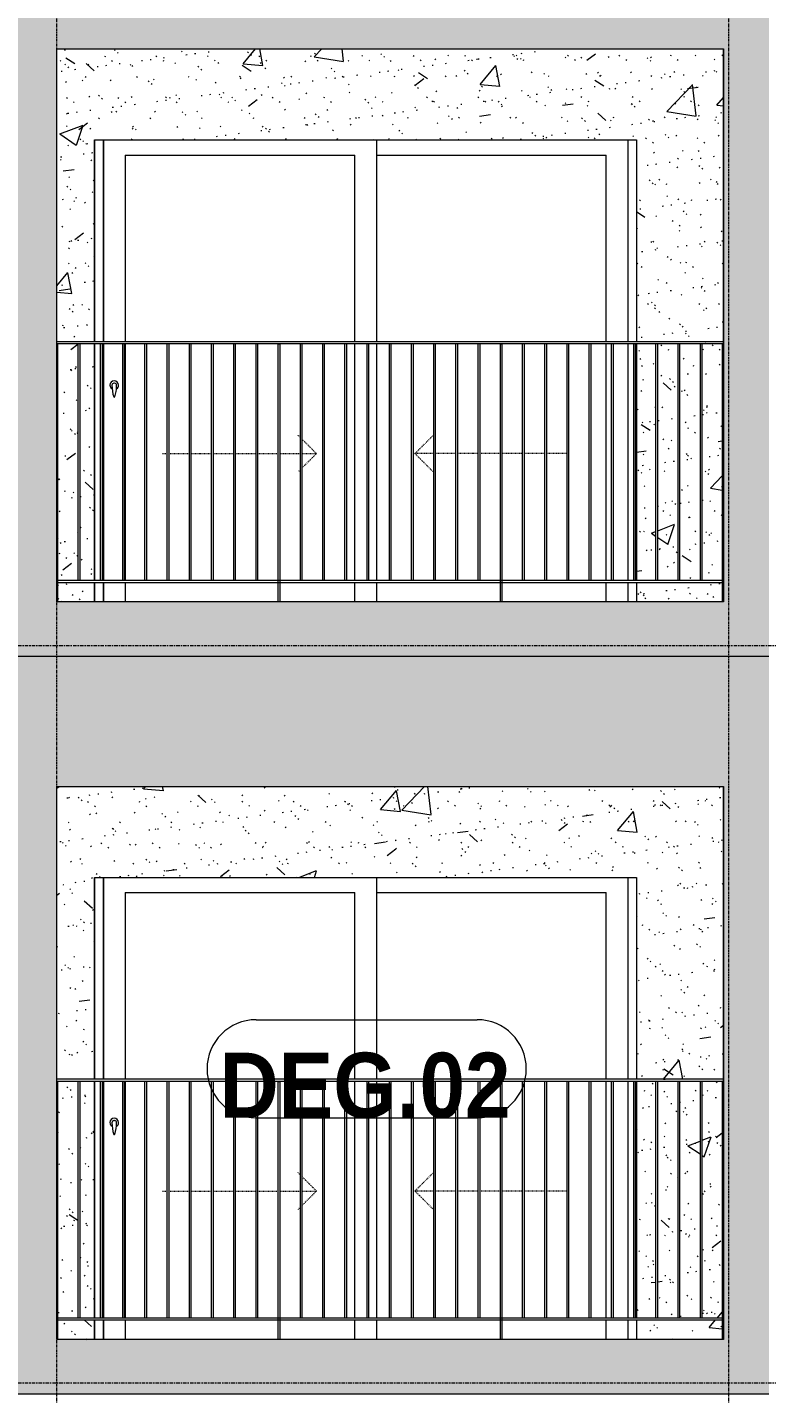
# Model space of a CAD drawing. Header units: millimetres. Extents: x 1240 to 198004, y -7796 to 35300.
# Drawn here: x 123128 to 126539, y 8950 to 15249 of the extents above; entities that cross this region are included whole.
import ezdxf

# ---------------------------------------------------------------- set-up
doc = ezdxf.new("R2010")
doc.units = ezdxf.units.MM
for name, pattern in [('Centre', [31.75, 6.35, -4.7625, 15.875, -4.7625]), ('Dash', [6, 3, -3]), ('Grid Line', [22.225, 12.7, -3.175, 3.175, -3.175])]:
    doc.linetypes.add(name, pattern=pattern)
for name, color, linetype, lineweight in [('0-2', 50, 'Continuous', 5), ('A-DOOR', 31, 'Continuous', 9), ('A-DOOR-FRAM', 31, 'Continuous', 9), ('A-DOOR-HDLN', 31, 'Dash', 18), ('A-DOOR-IDEN', 31, 'Continuous', 9), ('A-FLOR-HRAL', 11, 'Continuous', 9), ('A-FLOR-LEVL-2', 51, 'Centre', 9), ('A-WALL', 113, 'Continuous', 9), ('A-WALL-PATT-2', 9, 'Continuous', 9), ('A-WALL-PATT-3', 111, 'Continuous', 5), ('A-WALL-PATT-4', 111, 'Continuous', 9), ('I-WALL-1', 7, 'Continuous', 9), ('S-COLS-1', 7, 'Continuous', 9), ('S-GRID-1', 1, 'Grid Line', 9)]:
    doc.layers.add(name, color=color, linetype=linetype, lineweight=lineweight)
doc.styles.add('Arial_B_2', font='arialbd.ttf', dxfattribs={"width": 0.9, "height": 300})
pattern_1 = [(50, (0, 0), (1093.104, -95.634), [114.3, -1257.3]), (355, (0, 0), (-211.457, 1146.341), [91.44, -1005.84]), (100.451, (91.1, -8), (881.656, 1050.7), [97.14, -1068.54]), (46.184, (0, 304.8), (1626.475, -252.257), [171.45, -1885.95]), (96.636, (135.5, 283.8), (1424.416, 1484.565), [145.71, -1602.81]), (351.184, (0, 304.8), (1424.43, 1484.55), [137.16, -1508.76]), (21, (152.4, 228.6), (909.686, -613.591), [114.3, -1257.3]), (326, (152.4, 228.6), (370.812, 1105.129), [91.44, -1005.84]), (71.451, (228.2, 177.5), (1280.503, 491.528), [97.14, -1068.54]), (37.5, (0, 0), (18.5313, 507.3303), [50.292, -943.356, 50.292, -970.788, -1009.65]), (37.5, (0, 0), (18.5313, 507.3303), [-2014.728, 50.292, -959.358]), (7.5, (0, 0), (400.9178, 601.0836), [50.292, -531.876, 50.292, -920.496, -384.81]), (7.5, (0, 0), (400.9178, 601.0836), [-1552.956, 50.292, -334.518]), (327.5, (-339.85, 0), (813.5452, -34.3737), [50.292, -330.708, 50.292, -1138.428, -1577.34]), (327.5, (-339.85, 0), (813.5452, -34.3737), [-1569.72, 50.292, -1527.048]), (317.5, (-492.25, 0), (888.7755, 152.56), [50.292, -445.008, 50.292, -739.14, -1120.14]), (317.5, (-492.25, 0), (888.7755, 152.56), [-1284.732, 50.292, -1069.848])]
pattern_2 = [(37.5, (0, 0), (-4.79953, 146.8239), [5.029, -110.795, 5.029, -124.511, -123.825]), (37.5, (0, 0), (-4.79953, 146.8239), [-245.364, 5.029, -118.796]), (7.5, (0, 0), (134.85743, 215.0472), [5.029, -57.455, 5.029, -99.365, -40.005]), (7.5, (0, 0), (134.85743, 215.0472), [-166.878, 5.029, -34.976]), (327.5, (-93.73, 0), (237.29776, 0.4316), [5.029, -33.071, 5.029, -132.131, -179.07]), (327.5, (-93.73, 0), (237.29776, 0.4316), [-175.26, 5.029, -174.041]), (317.5, (-93.73, 0), (229.06706, 66.8792), [5.029, -14.021, 5.029, -84.887, -102.87]), (317.5, (-93.73, 0), (229.06706, 66.8792), [-108.966, 5.029, -97.841])]

# ---------------------------------------------------------------- blocks, each defined once
blk = doc.blocks.new('NCV_TKTC_KET CAU_rvt-2-TKCS_MẶT ĐỨNG NỘI KHU 2')
at = {"layer": 'S-COLS-1'}
for p, q in [((-69961.9, 12600), (-69961.9, 15150)), ((-69961.9, 9200), (-69961.9, 11750))]:
    blk.add_line(p, q, dxfattribs=at)
blk = doc.blocks.new('NCV_TKTC_TANG 3 - 4_rvt-3-TKCS_MẶT ĐỨNG NỘI KHU 2')
at = {"layer": 'A-WALL-PATT-2'}
h = blk.add_hatch(dxfattribs=at)
h.set_pattern_fill('FP_40', color=256, style=0, pattern_type=2)
h.set_pattern_definition(pattern_1)
h.paths.add_polyline_path([(-72862.4, 12600), (-72862.4, 12690), (-73031.9, 12690), (-73031.9, 12600)])
h.paths.add_polyline_path([(-70362.4, 12600), (-69966.9, 12600), (-69966.9, 12690), (-70362.4, 12690)])
h.paths.add_polyline_path([(-70059.4, 12700), (-69966.9, 12700), (-69966.9, 13790), (-70059.4, 13790), (-70059.4, 12722.2)])
h.paths.add_polyline_path([(-70274.4, 12700), (-70274.4, 13790), (-70362.4, 13790), (-70362.4, 12700)])
h.paths.add_polyline_path([(-73031.9, 12700), (-72939.4, 12700), (-72939.4, 13790), (-73031.9, 13790), (-73031.9, 13286.7)])
h.paths.add_polyline_path([(-70244.9, 12700), (-70171.9, 12700), (-70171.9, 13790), (-70264.4, 13790), (-70264.4, 12700)])
h.paths.add_polyline_path([(-72862.4, 12700), (-72862.4, 13790), (-72929.4, 13790), (-72929.4, 12700), (-72896.9, 12700)])
h.paths.add_polyline_path([(-70069.4, 12700), (-70069.4, 13790), (-70161.9, 13790), (-70161.9, 12700)])
h.paths.add_polyline_path([(-70244.9, 13800), (-69961.9, 13800), (-69961.9, 15150), (-73036.9, 15150), (-73036.9, 13800), (-72862.4, 13800), (-72862.4, 14730), (-70362.4, 14730), (-70362.4, 13800)])
h = blk.add_hatch(dxfattribs=at)
h.set_pattern_fill('FP_41', color=256, style=0, pattern_type=2)
h.set_pattern_definition(pattern_2)
h.paths.add_polyline_path([(-72862.4, 12600), (-72862.4, 12690), (-73031.9, 12690), (-73031.9, 12600)])
h.paths.add_polyline_path([(-70362.4, 12600), (-69966.9, 12600), (-69966.9, 12690), (-70362.4, 12690)])
h.paths.add_polyline_path([(-70059.4, 12700), (-69966.9, 12700), (-69966.9, 13790), (-70059.4, 13790), (-70059.4, 12722.2)])
h.paths.add_polyline_path([(-70274.4, 12700), (-70274.4, 13790), (-70362.4, 13790), (-70362.4, 12700)])
h.paths.add_polyline_path([(-73031.9, 12700), (-72939.4, 12700), (-72939.4, 13790), (-73031.9, 13790), (-73031.9, 13286.7)])
h.paths.add_polyline_path([(-70244.9, 12700), (-70171.9, 12700), (-70171.9, 13790), (-70264.4, 13790), (-70264.4, 12700)])
h.paths.add_polyline_path([(-72862.4, 12700), (-72862.4, 13790), (-72929.4, 13790), (-72929.4, 12700), (-72896.9, 12700)])
h.paths.add_polyline_path([(-70069.4, 12700), (-70069.4, 13790), (-70161.9, 13790), (-70161.9, 12700)])
h.paths.add_polyline_path([(-70244.9, 13800), (-69961.9, 13800), (-69961.9, 15150), (-73036.9, 15150), (-73036.9, 13800), (-72862.4, 13800), (-72862.4, 14730), (-70362.4, 14730), (-70362.4, 13800)])
at = {"layer": 'I-WALL-1'}
for p, q in [((-72862.4, 13800), (-72862.4, 14730)), ((-72862.4, 14730), (-70362.4, 14730)), ((-70362.4, 14730), (-70362.4, 13800)), ((-72862.4, 12700), (-72862.4, 13790)), ((-70362.4, 13790), (-70362.4, 12700)), ((-72862.4, 12600), (-72862.4, 12690)), ((-70362.4, 12690), (-70362.4, 12600))]:
    blk.add_line(p, q, dxfattribs=at)
blk = doc.blocks.new('NCV_TKTC_TANG 3 - 4_rvt-4-TKCS_MẶT ĐỨNG NỘI KHU 2')
at = {"layer": 'A-WALL-PATT-2'}
h = blk.add_hatch(dxfattribs=at)
h.set_pattern_fill('FP_40', color=256, style=0, pattern_type=2)
h.set_pattern_definition(pattern_1)
h.paths.add_polyline_path([(-72862.4, 9200), (-72862.4, 9290), (-73031.9, 9290), (-73031.9, 9200)])
h.paths.add_polyline_path([(-70362.4, 9200), (-69966.9, 9200), (-69966.9, 9290), (-70362.4, 9290)])
h.paths.add_polyline_path([(-72862.4, 9300), (-72862.4, 10390), (-72929.4, 10390), (-72929.4, 9300), (-72896.9, 9300)])
h.paths.add_polyline_path([(-70264.4, 9300), (-70171.9, 9300), (-70171.9, 10390), (-70264.4, 10390), (-70264.4, 9578.6)])
h.paths.add_polyline_path([(-70041.7, 9300), (-69966.9, 9300), (-69966.9, 10390), (-70059.4, 10390), (-70059.4, 9300)])
h.paths.add_polyline_path([(-70274.4, 9300), (-70274.4, 10390), (-70362.4, 10390), (-70362.4, 9300)])
h.paths.add_polyline_path([(-73031.9, 9300), (-72939.4, 9300), (-72939.4, 10390), (-73031.9, 10390), (-73031.9, 9885.1)])
h.paths.add_polyline_path([(-70069.4, 9300), (-70069.4, 10390), (-70161.9, 10390), (-70161.9, 9300)])
h.paths.add_polyline_path([(-73011.1, 10400), (-72862.4, 10400), (-72862.4, 11330), (-70362.4, 11330), (-70362.4, 10400), (-69961.9, 10400), (-69961.9, 11750), (-73036.9, 11750), (-73036.9, 10400)])
h = blk.add_hatch(dxfattribs=at)
h.set_pattern_fill('FP_41', color=256, style=0, pattern_type=2)
h.set_pattern_definition(pattern_2)
h.paths.add_polyline_path([(-72862.4, 9200), (-72862.4, 9290), (-73031.9, 9290), (-73031.9, 9200)])
h.paths.add_polyline_path([(-70362.4, 9200), (-69966.9, 9200), (-69966.9, 9290), (-70362.4, 9290)])
h.paths.add_polyline_path([(-72862.4, 9300), (-72862.4, 10390), (-72929.4, 10390), (-72929.4, 9300), (-72896.9, 9300)])
h.paths.add_polyline_path([(-70264.4, 9300), (-70171.9, 9300), (-70171.9, 10390), (-70264.4, 10390), (-70264.4, 9578.6)])
h.paths.add_polyline_path([(-70041.7, 9300), (-69966.9, 9300), (-69966.9, 10390), (-70059.4, 10390), (-70059.4, 9300)])
h.paths.add_polyline_path([(-70274.4, 9300), (-70274.4, 10390), (-70362.4, 10390), (-70362.4, 9300)])
h.paths.add_polyline_path([(-73031.9, 9300), (-72939.4, 9300), (-72939.4, 10390), (-73031.9, 10390), (-73031.9, 9885.1)])
h.paths.add_polyline_path([(-70069.4, 9300), (-70069.4, 10390), (-70161.9, 10390), (-70161.9, 9300)])
h.paths.add_polyline_path([(-73011.1, 10400), (-72862.4, 10400), (-72862.4, 11330), (-70362.4, 11330), (-70362.4, 10400), (-69961.9, 10400), (-69961.9, 11750), (-73036.9, 11750), (-73036.9, 10400)])
at = {"layer": 'I-WALL-1'}
for p, q in [((-72862.4, 10400), (-72862.4, 11330)), ((-72862.4, 11330), (-70362.4, 11330)), ((-70362.4, 11330), (-70362.4, 10400)), ((-72862.4, 9300), (-72862.4, 10390)), ((-70362.4, 10390), (-70362.4, 9300)), ((-72862.4, 9200), (-72862.4, 9290)), ((-70362.4, 9290), (-70362.4, 9200))]:
    blk.add_line(p, q, dxfattribs=at)
blk = doc.blocks.new('Railing - 10mm-1251313-TKCS_MẶT ĐỨNG NỘI KHU 2')
at = {"layer": 'A-FLOR-HRAL'}
for p, q in [((-61821, 6990), (-61821, 5900)), ((-61811, 5900), (-61811, 6990))]:
    blk.add_line(p, q, dxfattribs=at)
blk = doc.blocks.new('Railing - 50 x 10mm-1251315-TKCS_MẶT ĐỨNG NỘI KHU 2')
at = {"layer": 'A-FLOR-HRAL'}
for p, q in [((-62758.1, 6990), (-62758.1, 5800)), ((-62758.1, 6990), (-62748.1, 6990)), ((-62748.1, 5800), (-62748.1, 6990))]:
    blk.add_line(p, q, dxfattribs=at)
blk = doc.blocks.new('Railing - 50 x 10mm-1251311-TKCS_MẶT ĐỨNG NỘI KHU 2')
at = {"layer": 'A-FLOR-HRAL'}
for q in [(-61716.9, 5800), (-61711.9, 6990)]:
    blk.add_line((-61716.9, 6990), q, dxfattribs=at)
blk = doc.blocks.new('Railing - 50 x 10mm-V307-TKCS_MẶT ĐỨNG NỘI KHU 2')
at = {"layer": 'A-FLOR-HRAL'}
for p in [(-64835.3, 6990), (-64830.3, 5800)]:
    blk.add_line(p, (-64830.3, 6990), dxfattribs=at)
blk = doc.blocks.new('Railing - Railing-3241139-TKCS_MẶT ĐỨNG NỘI KHU 2')
at = {"layer": 'A-FLOR-HRAL'}
for p, q in [((-73036.9, 9300), (-69961.9, 9300)), ((-73036.9, 9290), (-69961.9, 9290))]:
    blk.add_line(p, q, dxfattribs=at)
for name, p in [('Railing - 50 x 10mm-V307-TKCS_MẶT ĐỨNG NỘI KHU 2', (-8201.6, 3400)), ('Railing - 10mm-1251313-TKCS_MẶT ĐỨNG NỘI KHU 2', (-11118.3, 3400)), ('Railing - 10mm-1251313-TKCS_MẶT ĐỨNG NỘI KHU 2', (-11015.8, 3400)), ('Railing - 10mm-1251313-TKCS_MẶT ĐỨNG NỘI KHU 2', (-10913.3, 3400)), ('Railing - 10mm-1251313-TKCS_MẶT ĐỨNG NỘI KHU 2', (-10810.8, 3400)), ('Railing - 10mm-1251313-TKCS_MẶT ĐỨNG NỘI KHU 2', (-10708.3, 3400)), ('Railing - 10mm-1251313-TKCS_MẶT ĐỨNG NỘI KHU 2', (-10605.8, 3400)), ('Railing - 10mm-1251313-TKCS_MẶT ĐỨNG NỘI KHU 2', (-10503.3, 3400)), ('Railing - 10mm-1251313-TKCS_MẶT ĐỨNG NỘI KHU 2', (-10400.9, 3400)), ('Railing - 10mm-1251313-TKCS_MẶT ĐỨNG NỘI KHU 2', (-10298.4, 3400)), ('Railing - 50 x 10mm-1251315-TKCS_MẶT ĐỨNG NỘI KHU 2', (-9258.8, 3400)), ('Railing - 10mm-1251313-TKCS_MẶT ĐỨNG NỘI KHU 2', (-10093.4, 3400)), ('Railing - 10mm-1251313-TKCS_MẶT ĐỨNG NỘI KHU 2', (-9990.9, 3400)), ('Railing - 10mm-1251313-TKCS_MẶT ĐỨNG NỘI KHU 2', (-9888.4, 3400)), ('Railing - 10mm-1251313-TKCS_MẶT ĐỨNG NỘI KHU 2', (-9785.9, 3400)), ('Railing - 10mm-1251313-TKCS_MẶT ĐỨNG NỘI KHU 2', (-9683.4, 3400)), ('Railing - 10mm-1251313-TKCS_MẶT ĐỨNG NỘI KHU 2', (-9580.9, 3400)), ('Railing - 10mm-1251313-TKCS_MẶT ĐỨNG NỘI KHU 2', (-9478.4, 3400)), ('Railing - 10mm-1251313-TKCS_MẶT ĐỨNG NỘI KHU 2', (-9375.9, 3400)), ('Railing - 10mm-1251313-TKCS_MẶT ĐỨNG NỘI KHU 2', (-9273.4, 3400)), ('Railing - 50 x 10mm-1251315-TKCS_MẶT ĐỨNG NỘI KHU 2', (-8233.9, 3400)), ('Railing - 10mm-1251313-TKCS_MẶT ĐỨNG NỘI KHU 2', (-9068.4, 3400)), ('Railing - 10mm-1251313-TKCS_MẶT ĐỨNG NỘI KHU 2', (-8965.9, 3400)), ('Railing - 10mm-1251313-TKCS_MẶT ĐỨNG NỘI KHU 2', (-8863.4, 3400)), ('Railing - 10mm-1251313-TKCS_MẶT ĐỨNG NỘI KHU 2', (-8760.9, 3400)), ('Railing - 10mm-1251313-TKCS_MẶT ĐỨNG NỘI KHU 2', (-8658.4, 3400)), ('Railing - 10mm-1251313-TKCS_MẶT ĐỨNG NỘI KHU 2', (-8555.9, 3400)), ('Railing - 10mm-1251313-TKCS_MẶT ĐỨNG NỘI KHU 2', (-8453.4, 3400)), ('Railing - 10mm-1251313-TKCS_MẶT ĐỨNG NỘI KHU 2', (-8350.9, 3400)), ('Railing - 10mm-1251313-TKCS_MẶT ĐỨNG NỘI KHU 2', (-8248.4, 3400)), ('Railing - 50 x 10mm-1251311-TKCS_MẶT ĐỨNG NỘI KHU 2', (-8250, 3400))]:
    blk.add_blockref(name, p)
blk = doc.blocks.new('Top Rail Type - Top Rail_Internal_-3241142-TKCS_MẶT ĐỨNG NỘI KHU 2')
at = {"layer": 'A-FLOR-HRAL'}
for p, q in [((-69961.9, 10400), (-73036.9, 10400)), ((-69961.9, 10390), (-73036.9, 10390))]:
    blk.add_line(p, q, dxfattribs=at)
blk = doc.blocks.new('DEG_02-DEG_03 - DEG_02-2500x2400mm-CỬA ĐI 02 CÁNH TRƯỢT-V422-TKCS_MẶT ĐỨNG NỘI KHU 2')
at = {"layer": 'A-DOOR'}
for p, q in [((-72821.9, 7000), (-72821.9, 7930)), ((-71561.9, 7930), (-71561.9, 7000)), ((-72721.9, 7860), (-71661.9, 7860)), ((-72721.9, 7860), (-72721.9, 7000)), ((-71661.9, 7000), (-71661.9, 7860)), ((-71561.9, 7860), (-70501.9, 7860)), ((-70501.9, 7000), (-70501.9, 7860)), ((-72821.9, 5900), (-72821.9, 6990)), ((-72721.9, 6990), (-72721.9, 5900)), ((-71661.9, 5900), (-71661.9, 6990)), ((-71561.9, 6990), (-71561.9, 5900)), ((-70501.9, 5900), (-70501.9, 6990)), ((-72821.9, 5800), (-72821.9, 5890)), ((-72721.9, 5890), (-72721.9, 5800)), ((-71661.9, 5800), (-71661.9, 5890)), ((-71561.9, 5890), (-71561.9, 5800)), ((-70501.9, 5800), (-70501.9, 5890))]:
    blk.add_line(p, q, dxfattribs=at)
at = {"layer": 'A-DOOR', "flags": 128}
blk.add_lwpolyline([(-72770.4, 6808.7), (-72770.4, 6808.7), (-72770.4, 6808.7), (-72770.4, 6808.7), (-72770.4, 6808.7), (-72770.4, 6808.7), (-72770.4, 6808.7), (-72770.5, 6808.7), (-72770.5, 6808.7), (-72770.5, 6808.7), (-72770.5, 6808.7), (-72770.6, 6808.7), (-72770.6, 6808.7), (-72770.6, 6808.7), (-72770.6, 6808.7), (-72770.7, 6808.7), (-72770.7, 6808.7), (-72770.8, 6808.7), (-72770.8, 6808.7), (-72770.8, 6808.7), (-72770.9, 6808.7), (-72770.9, 6808.7), (-72771, 6808.7), (-72771, 6808.7), (-72771.1, 6808.7), (-72771.1, 6808.7), (-72771.2, 6808.7), (-72771.2, 6808.7), (-72771.3, 6808.7), (-72771.3, 6808.7), (-72771.4, 6808.7), (-72771.5, 6808.7), (-72771.5, 6808.7), (-72771.6, 6808.7), (-72771.6, 6808.7), (-72771.7, 6808.7), (-72771.7, 6808.7), (-72771.8, 6808.7), (-72771.9, 6808.7), (-72771.9, 6808.7), (-72772, 6808.7), (-72772, 6808.7), (-72772.1, 6808.7), (-72772.2, 6808.7), (-72772.2, 6808.7), (-72772.3, 6808.7), (-72772.3, 6808.7), (-72772.4, 6808.7), (-72772.5, 6808.7), (-72772.5, 6808.7), (-72772.6, 6808.7), (-72772.6, 6808.7), (-72772.7, 6808.7), (-72772.7, 6808.7), (-72772.8, 6808.7), (-72772.8, 6808.7), (-72772.9, 6808.7), (-72772.9, 6808.7), (-72773, 6808.7), (-72773, 6808.7), (-72773, 6808.7), (-72773.1, 6808.7), (-72773.1, 6808.7), (-72773.1, 6808.7), (-72773.2, 6808.7), (-72773.2, 6808.7), (-72773.2, 6808.7), (-72773.3, 6808.7), (-72773.3, 6808.7), (-72773.3, 6808.7), (-72773.3, 6808.7), (-72773.3, 6808.7), (-72773.3, 6808.7), (-72773.4, 6808.7), (-72773.4, 6808.7), (-72773.4, 6808.7), (-72773.4, 6808.7)], dxfattribs=at)
at = {"layer": 'A-DOOR'}
for centre, radius, start, end in [((-72771.9, 6800), 20, 0, 180), ((-72773.4, 6799.2), 9.45, 90, 180), ((-72770.4, 6799.2), 9.45, 0, 90), ((-72771.9, 6800), 20, 180, 240), ((-72618.1, 6799.2), 164.8, 180, 199.13397), ((-72771.5, 6746), 2.34, 199.13397, 261.03098), ((-72772.3, 6746), 2.34, 278.96902, 340.86603), ((-72925.7, 6799.2), 164.8, 340.86603, 0), ((-72771.9, 6800), 20, 300, 360)]:
    blk.add_arc(centre, radius, start, end, dxfattribs=at)
at = {"layer": 'A-DOOR-FRAM'}
for p, q in [((-72861.9, 7000), (-72861.9, 7930)), ((-72821.9, 7930), (-72821.9, 7000)), ((-70401.9, 7930), (-70401.9, 7000)), ((-72861.9, 5900), (-72861.9, 6990)), ((-72821.9, 6990), (-72821.9, 5900)), ((-70401.9, 6990), (-70401.9, 5900)), ((-72861.9, 5800), (-72861.9, 5890)), ((-72821.9, 5890), (-72821.9, 5800)), ((-70401.9, 5890), (-70401.9, 5800))]:
    blk.add_line(p, q, dxfattribs=at)
at = {"layer": 'A-DOOR-HDLN'}
for p, q in [((-71914.4, 6559.5), (-71924, 6569.1)), ((-71384.6, 6484.2), (-71299.8, 6569.1)), ((-71839.1, 6484.2), (-71904.4, 6549.5)), ((-72549.1, 6484.2), (-72529.4, 6484.2)), ((-72519.4, 6484.2), (-72426.9, 6484.2)), ((-72416.9, 6484.2), (-72324.4, 6484.2)), ((-72314.4, 6484.2), (-72221.9, 6484.2)), ((-72211.9, 6484.2), (-72119.4, 6484.2)), ((-72109.4, 6484.2), (-72016.9, 6484.2)), ((-72006.9, 6484.2), (-71914.4, 6484.2)), ((-71839.1, 6484.2), (-71904.4, 6419)), ((-71904.4, 6484.2), (-71839.1, 6484.2)), ((-71384.6, 6484.2), (-71299.8, 6399.4)), ((-71299.4, 6484.2), (-71384.6, 6484.2)), ((-71196.9, 6484.2), (-71289.4, 6484.2)), ((-71094.4, 6484.2), (-71186.9, 6484.2)), ((-70991.9, 6484.2), (-71084.4, 6484.2)), ((-70889.4, 6484.2), (-70981.9, 6484.2)), ((-70786.9, 6484.2), (-70879.4, 6484.2)), ((-70684.4, 6484.2), (-70776.9, 6484.2)), ((-71914.4, 6409), (-71924, 6399.4))]:
    blk.add_line(p, q, dxfattribs=at)
blk = doc.blocks.new('Railing - Railing-3818206-TKCS_MẶT ĐỨNG NỘI KHU 2')
at = {"layer": 'A-FLOR-HRAL'}
for p, q in [((-73036.9, 12700), (-69961.9, 12700)), ((-73036.9, 12690), (-69961.9, 12690))]:
    blk.add_line(p, q, dxfattribs=at)
for name, p in [('Railing - 50 x 10mm-V307-TKCS_MẶT ĐỨNG NỘI KHU 2', (-8201.6, 6800)), ('Railing - 10mm-1251313-TKCS_MẶT ĐỨNG NỘI KHU 2', (-11118.3, 6800)), ('Railing - 10mm-1251313-TKCS_MẶT ĐỨNG NỘI KHU 2', (-11015.8, 6800)), ('Railing - 10mm-1251313-TKCS_MẶT ĐỨNG NỘI KHU 2', (-10913.3, 6800)), ('Railing - 10mm-1251313-TKCS_MẶT ĐỨNG NỘI KHU 2', (-10810.8, 6800)), ('Railing - 10mm-1251313-TKCS_MẶT ĐỨNG NỘI KHU 2', (-10708.3, 6800)), ('Railing - 10mm-1251313-TKCS_MẶT ĐỨNG NỘI KHU 2', (-10605.8, 6800)), ('Railing - 10mm-1251313-TKCS_MẶT ĐỨNG NỘI KHU 2', (-10503.3, 6800)), ('Railing - 10mm-1251313-TKCS_MẶT ĐỨNG NỘI KHU 2', (-10400.9, 6800)), ('Railing - 10mm-1251313-TKCS_MẶT ĐỨNG NỘI KHU 2', (-10298.4, 6800)), ('Railing - 50 x 10mm-1251315-TKCS_MẶT ĐỨNG NỘI KHU 2', (-9258.8, 6800)), ('Railing - 10mm-1251313-TKCS_MẶT ĐỨNG NỘI KHU 2', (-10093.4, 6800)), ('Railing - 10mm-1251313-TKCS_MẶT ĐỨNG NỘI KHU 2', (-9990.9, 6800)), ('Railing - 10mm-1251313-TKCS_MẶT ĐỨNG NỘI KHU 2', (-9888.4, 6800)), ('Railing - 10mm-1251313-TKCS_MẶT ĐỨNG NỘI KHU 2', (-9785.9, 6800)), ('Railing - 10mm-1251313-TKCS_MẶT ĐỨNG NỘI KHU 2', (-9683.4, 6800)), ('Railing - 10mm-1251313-TKCS_MẶT ĐỨNG NỘI KHU 2', (-9580.9, 6800)), ('Railing - 10mm-1251313-TKCS_MẶT ĐỨNG NỘI KHU 2', (-9478.4, 6800)), ('Railing - 10mm-1251313-TKCS_MẶT ĐỨNG NỘI KHU 2', (-9375.9, 6800)), ('Railing - 10mm-1251313-TKCS_MẶT ĐỨNG NỘI KHU 2', (-9273.4, 6800)), ('Railing - 50 x 10mm-1251315-TKCS_MẶT ĐỨNG NỘI KHU 2', (-8233.9, 6800)), ('Railing - 10mm-1251313-TKCS_MẶT ĐỨNG NỘI KHU 2', (-9068.4, 6800)), ('Railing - 10mm-1251313-TKCS_MẶT ĐỨNG NỘI KHU 2', (-8965.9, 6800)), ('Railing - 10mm-1251313-TKCS_MẶT ĐỨNG NỘI KHU 2', (-8863.4, 6800)), ('Railing - 10mm-1251313-TKCS_MẶT ĐỨNG NỘI KHU 2', (-8760.9, 6800)), ('Railing - 10mm-1251313-TKCS_MẶT ĐỨNG NỘI KHU 2', (-8658.4, 6800)), ('Railing - 10mm-1251313-TKCS_MẶT ĐỨNG NỘI KHU 2', (-8555.9, 6800)), ('Railing - 10mm-1251313-TKCS_MẶT ĐỨNG NỘI KHU 2', (-8453.4, 6800)), ('Railing - 10mm-1251313-TKCS_MẶT ĐỨNG NỘI KHU 2', (-8350.9, 6800)), ('Railing - 10mm-1251313-TKCS_MẶT ĐỨNG NỘI KHU 2', (-8248.4, 6800)), ('Railing - 50 x 10mm-1251311-TKCS_MẶT ĐỨNG NỘI KHU 2', (-8250, 6800))]:
    blk.add_blockref(name, p)
blk = doc.blocks.new('Top Rail Type - Top Rail_Internal_-3818209-TKCS_MẶT ĐỨNG NỘI KHU 2')
at = {"layer": 'A-FLOR-HRAL'}
for p, q in [((-69961.9, 13800), (-73036.9, 13800)), ((-69961.9, 13790), (-73036.9, 13790))]:
    blk.add_line(p, q, dxfattribs=at)
blk = doc.blocks.new('DEG_02-DEG_03 - DEG_02-2500x2400mm-CỬA ĐI 02 CÁNH TRƯỢT-V476-TKCS_MẶT ĐỨNG NỘI KHU 2')
at = {"layer": 'A-DOOR'}
for p, q in [((-72821.9, 13800), (-72821.9, 14730)), ((-71561.9, 14730), (-71561.9, 13800)), ((-72721.9, 14660), (-71661.9, 14660)), ((-72721.9, 14660), (-72721.9, 13800)), ((-71661.9, 13800), (-71661.9, 14660)), ((-71561.9, 14660), (-70501.9, 14660)), ((-70501.9, 13800), (-70501.9, 14660)), ((-72821.9, 12700), (-72821.9, 13790)), ((-72721.9, 13790), (-72721.9, 12700)), ((-71661.9, 12700), (-71661.9, 13790)), ((-71561.9, 13790), (-71561.9, 12700)), ((-70501.9, 12700), (-70501.9, 13790)), ((-72821.9, 12600), (-72821.9, 12690)), ((-72721.9, 12690), (-72721.9, 12600)), ((-71661.9, 12600), (-71661.9, 12690)), ((-71561.9, 12690), (-71561.9, 12600)), ((-70501.9, 12600), (-70501.9, 12690))]:
    blk.add_line(p, q, dxfattribs=at)
at = {"layer": 'A-DOOR', "flags": 128}
blk.add_lwpolyline([(-72770.4, 13608.7), (-72770.4, 13608.7), (-72770.4, 13608.7), (-72770.4, 13608.7), (-72770.4, 13608.7), (-72770.4, 13608.7), (-72770.4, 13608.7), (-72770.5, 13608.7), (-72770.5, 13608.7), (-72770.5, 13608.7), (-72770.5, 13608.7), (-72770.6, 13608.7), (-72770.6, 13608.7), (-72770.6, 13608.7), (-72770.6, 13608.7), (-72770.7, 13608.7), (-72770.7, 13608.7), (-72770.8, 13608.7), (-72770.8, 13608.7), (-72770.8, 13608.7), (-72770.9, 13608.7), (-72770.9, 13608.7), (-72771, 13608.7), (-72771, 13608.7), (-72771.1, 13608.7), (-72771.1, 13608.7), (-72771.2, 13608.7), (-72771.2, 13608.7), (-72771.3, 13608.7), (-72771.3, 13608.7), (-72771.4, 13608.7), (-72771.5, 13608.7), (-72771.5, 13608.7), (-72771.6, 13608.7), (-72771.6, 13608.7), (-72771.7, 13608.7), (-72771.7, 13608.7), (-72771.8, 13608.7), (-72771.9, 13608.7), (-72771.9, 13608.7), (-72772, 13608.7), (-72772, 13608.7), (-72772.1, 13608.7), (-72772.2, 13608.7), (-72772.2, 13608.7), (-72772.3, 13608.7), (-72772.3, 13608.7), (-72772.4, 13608.7), (-72772.5, 13608.7), (-72772.5, 13608.7), (-72772.6, 13608.7), (-72772.6, 13608.7), (-72772.7, 13608.7), (-72772.7, 13608.7), (-72772.8, 13608.7), (-72772.8, 13608.7), (-72772.9, 13608.7), (-72772.9, 13608.7), (-72773, 13608.7), (-72773, 13608.7), (-72773, 13608.7), (-72773.1, 13608.7), (-72773.1, 13608.7), (-72773.1, 13608.7), (-72773.2, 13608.7), (-72773.2, 13608.7), (-72773.2, 13608.7), (-72773.3, 13608.7), (-72773.3, 13608.7), (-72773.3, 13608.7), (-72773.3, 13608.7), (-72773.3, 13608.7), (-72773.3, 13608.7), (-72773.4, 13608.7), (-72773.4, 13608.7), (-72773.4, 13608.7), (-72773.4, 13608.7)], dxfattribs=at)
at = {"layer": 'A-DOOR'}
for centre, radius, start, end in [((-72771.9, 13600), 20, 0, 180), ((-72773.4, 13599.2), 9.45, 90, 180), ((-72770.4, 13599.2), 9.45, 0, 90), ((-72771.9, 13600), 20, 180, 240), ((-72618.1, 13599.2), 164.8, 180, 199.13397), ((-72771.5, 13546), 2.34, 199.13397, 261.03098), ((-72772.3, 13546), 2.34, 278.96902, 340.86603), ((-72925.7, 13599.2), 164.8, 340.86603, 349.8343), ((-72925.7, 13599.2), 164.8, 350.43302, 0), ((-72771.9, 13600), 20, 300, 0)]:
    blk.add_arc(centre, radius, start, end, dxfattribs=at)
at = {"layer": 'A-DOOR-FRAM'}
for p, q in [((-72861.9, 13800), (-72861.9, 14730)), ((-72821.9, 14730), (-72821.9, 13800)), ((-70401.9, 14730), (-70401.9, 13800)), ((-72861.9, 12700), (-72861.9, 13790)), ((-72821.9, 13790), (-72821.9, 12700)), ((-70401.9, 13790), (-70401.9, 12700)), ((-72861.9, 12600), (-72861.9, 12690)), ((-72821.9, 12690), (-72821.9, 12600)), ((-70401.9, 12690), (-70401.9, 12600))]:
    blk.add_line(p, q, dxfattribs=at)
at = {"layer": 'A-DOOR-HDLN'}
for p, q in [((-71914.4, 13359.5), (-71924, 13369.1)), ((-71384.6, 13284.2), (-71299.8, 13369.1)), ((-71839.1, 13284.2), (-71904.4, 13349.5)), ((-72549.1, 13284.2), (-72529.4, 13284.2)), ((-72519.4, 13284.2), (-72426.9, 13284.2)), ((-72416.9, 13284.2), (-72324.4, 13284.2)), ((-72314.4, 13284.2), (-72221.9, 13284.2)), ((-72211.9, 13284.2), (-72119.4, 13284.2)), ((-72109.4, 13284.2), (-72016.9, 13284.2)), ((-72006.9, 13284.2), (-71914.4, 13284.2)), ((-71839.1, 13284.2), (-71904.4, 13219)), ((-71904.4, 13284.2), (-71839.1, 13284.2)), ((-71384.6, 13284.2), (-71299.8, 13199.4)), ((-71299.4, 13284.2), (-71384.6, 13284.2)), ((-71196.9, 13284.2), (-71289.4, 13284.2)), ((-71094.4, 13284.2), (-71186.9, 13284.2)), ((-70991.9, 13284.2), (-71084.4, 13284.2)), ((-70889.4, 13284.2), (-70981.9, 13284.2)), ((-70786.9, 13284.2), (-70879.4, 13284.2)), ((-70684.4, 13284.2), (-70776.9, 13284.2)), ((-71914.4, 13209), (-71924, 13199.4))]:
    blk.add_line(p, q, dxfattribs=at)
blk = doc.blocks.new('STN_Door Tag - STN_Door Tag-1788670-TKCS_MẶT ĐỨNG NỘI KHU 2')
at = {"layer": 'A-DOOR-IDEN'}
for p, q in [((-55715.8, 3874.2), (-54695.7, 3874.2)), ((-55715.8, 3421.3), (-54695.7, 3421.3))]:
    blk.add_line(p, q, dxfattribs=at)
for centre, start, end in [((-55715.8, 3647.8), 90, 270), ((-54695.7, 3647.8), 270, 90)]:
    blk.add_arc(centre, 226.4, start, end, dxfattribs=at)

msp = doc.modelspace()

# ---------------------------------------------------------------- hatches: boundary and pattern name
at = {"layer": 'A-WALL-PATT-3'}
for points in [[(126539.2, 12350), (126549.2, 12350), (126549.2, 15750), (126539.2, 15750), (126539.2, 13286.7)], [(126539.2, 8950), (126549.2, 8950), (126549.2, 12350), (126539.2, 12350), (126539.2, 9885.1)]]:
    msp.add_hatch(color=256, dxfattribs=at).paths.add_polyline_path(points)
at = {"layer": 'A-WALL-PATT-4'}
h = msp.add_hatch(color=256, dxfattribs=at)
h.paths.add_polyline_path([(122914.2, 12350), (126539.2, 12350), (126539.2, 15750), (122914.2, 15750), (122914.2, 13286.7)])
h.paths.add_polyline_path([(123264.2, 12600), (123264.2, 15150), (126339.3, 15150), (126339.3, 12600), (124136.9, 12600)])
h = msp.add_hatch(color=256, dxfattribs=at)
h.paths.add_polyline_path([(122914.2, 8950), (126539.2, 8950), (126539.2, 12350), (122914.2, 12350), (122914.2, 9885.1)])
h.paths.add_polyline_path([(123264.2, 9200), (123264.2, 11750), (126339.3, 11750), (126339.3, 9200), (124136.9, 9200)])

# ---------------------------------------------------------------- linework, layer by layer
at = {"layer": 'A-FLOR-LEVL-2'}
for p, q in [((104944.5, 12400), (194512.3, 12400)), ((104944.5, 9000), (194512.3, 9000))]:
    msp.add_line(p, q, dxfattribs=at)
at = {"layer": 'A-WALL'}
for p, q in [((123264.2, 15150), (126339.3, 15150)), ((123264.2, 12600), (123264.2, 15150)), ((126339.3, 15150), (126339.3, 12600)), ((126339.3, 12600), (123264.2, 12600)), ((119754.2, 12350), (126549.2, 12350)), ((123264.2, 11750), (126339.3, 11750)), ((123264.2, 9200), (123264.2, 11750)), ((126339.3, 11750), (126339.3, 9200)), ((126339.3, 9200), (123264.2, 9200)), ((122914.2, 8950), (126549.2, 8950))]:
    msp.add_line(p, q, dxfattribs=at)
at = {"layer": 'S-GRID-1'}
for p, q in [((123264.2, 5.5), (123264.2, 30542.5)), ((126364.2, 5.5), (126364.2, 30542.5))]:
    msp.add_line(p, q, dxfattribs=at)

# ---------------------------------------------------------------- block references
at = {"layer": '0-2'}
for name in ['NCV_TKTC_KET CAU_rvt-2-TKCS_MẶT ĐỨNG NỘI KHU 2', 'NCV_TKTC_TANG 3 - 4_rvt-3-TKCS_MẶT ĐỨNG NỘI KHU 2', 'NCV_TKTC_TANG 3 - 4_rvt-4-TKCS_MẶT ĐỨNG NỘI KHU 2']:
    msp.add_blockref(name, (196301.1, 0), dxfattribs=at)
at = {"layer": 'A-DOOR'}
for name, p in [('DEG_02-DEG_03 - DEG_02-2500x2400mm-CỬA ĐI 02 CÁNH TRƯỢT-V476-TKCS_MẶT ĐỨNG NỘI KHU 2', (196301.1, 0)), ('DEG_02-DEG_03 - DEG_02-2500x2400mm-CỬA ĐI 02 CÁNH TRƯỢT-V422-TKCS_MẶT ĐỨNG NỘI KHU 2', (196301.1, 3400))]:
    msp.add_blockref(name, p, dxfattribs=at)
at = {"layer": 'A-DOOR-IDEN'}
msp.add_blockref('STN_Door Tag - STN_Door Tag-1788670-TKCS_MẶT ĐỨNG NỘI KHU 2', (179899.5, 6800), dxfattribs=at)
at = {"layer": 'A-FLOR-HRAL'}
for name in ['Top Rail Type - Top Rail_Internal_-3818209-TKCS_MẶT ĐỨNG NỘI KHU 2', 'Railing - Railing-3818206-TKCS_MẶT ĐỨNG NỘI KHU 2', 'Top Rail Type - Top Rail_Internal_-3241142-TKCS_MẶT ĐỨNG NỘI KHU 2', 'Railing - Railing-3241139-TKCS_MẶT ĐỨNG NỘI KHU 2']:
    msp.add_blockref(name, (196301.1, 0), dxfattribs=at)

# ---------------------------------------------------------------- texts
at = {"layer": 'A-DOOR-IDEN', "insert": (124686.2, 10370), "char_height": 300, "width": 1375.65, "attachment_point": 5, "line_spacing_factor": 0.936439, "style": 'Arial_B_2'}
msp.add_mtext('\\pt6.75,13.5,20.25,27,33.75,40.5,47.25,54,60.75,67.5,74.25,81,87.75,94.5,101.25,108,114.75,121.5,128.25,135,141.75,148.5,155.25,162,168.75,175.5,182.25,189,195.75,202.5,209.25,216;DEG.02', dxfattribs=at)

doc.saveas('drawing.dxf')
